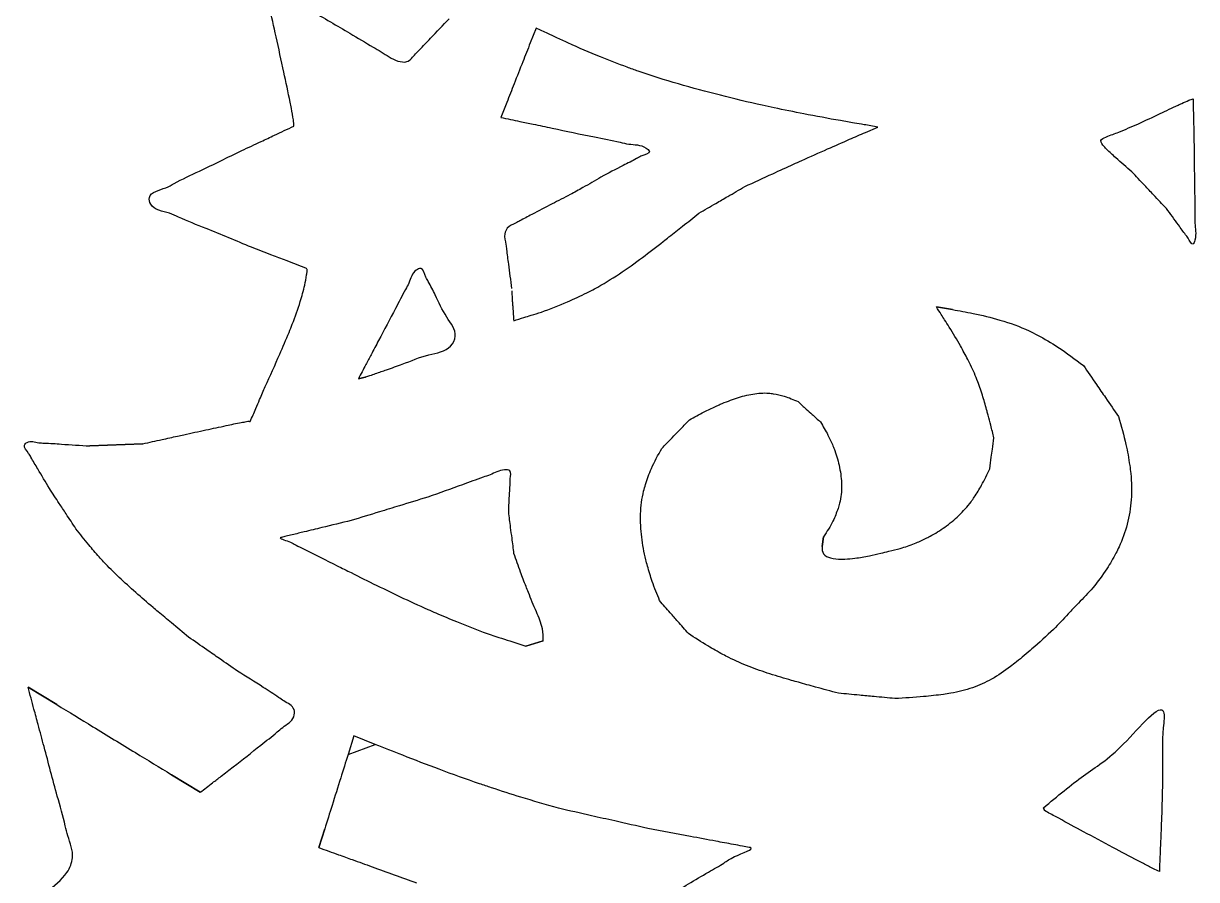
# Model space of a CAD drawing. Extents: x 0 to 339, y 0 to 248.
# Drawn here: x 32.3 to 88, y 122.4 to 163 of the extents above; entities that cross this region are included whole.
import ezdxf

# ---------------------------------------------------------------- set-up
doc = ezdxf.new("R2010")
doc.units = 0
doc.layers.add('layer_1', color=7, linetype='CONTINUOUS')

msp = doc.modelspace()

# ---------------------------------------------------------------- linework, layer by layer
at = {"layer": 'layer_1', "color": 1}
for p, q in [((56.663193, 162.813973), (56.385545, 162.106788)), ((55.274391, 159.278618), (54.996361, 158.571496)), ((72.295255, 157.86431), (72.875925, 158.116897)), ((84.308033, 157.871202), (84.308033, 157.871202)), ((84.308033, 157.871202), (84.308033, 157.871202)), ((84.308033, 157.871202), (84.308033, 157.871202)), ((75.657775, 149.575188), (76.415468, 149.448799)), ((76.415468, 149.448799), (75.657775, 149.575188)), ((75.657775, 149.575188), (75.657775, 149.575188)), ((48.23357, 146.165962), (48.562044, 146.241462)), ((48.562044, 146.241462), (48.23357, 146.165962)), ((48.23357, 146.165962), (48.23357, 146.165962)), ((35.491642, 142.97993), (38.0135, 143.080808)), ((38.0135, 143.080808), (35.491642, 142.97993)), ((35.491642, 142.97993), (35.491642, 142.97993)), ((44.55598, 138.629185), (44.55598, 138.629185)), ((44.55598, 138.629185), (44.55598, 138.629185)), ((44.55598, 138.629185), (44.55598, 138.629185)), ((70.304079, 138.665708), (70.228516, 138.211046)), ((70.228516, 138.211046), (70.304079, 138.665708)), ((70.304079, 138.665708), (70.304079, 138.665708)), ((56.172513, 133.477633), (57.005769, 133.730152)), ((57.005769, 133.730152), (56.172513, 133.477633)), ((56.172513, 133.477633), (56.172513, 133.477633)), ((32.566653, 131.531334), (33.928462, 130.698979)), ((33.928462, 130.698979), (32.566653, 131.531334)), ((32.566653, 131.531334), (32.566653, 131.531334)), ((48.024598, 129.214798), (47.747019, 128.33072)), ((49.034874, 128.810766), (48.024598, 129.214798)), ((48.024598, 129.214798), (48.024598, 129.214798)), ((47.747019, 128.33072), (49.034874, 128.810766)), ((49.034874, 128.810766), (49.034874, 128.810766)), ((39.375309, 127.37041), (40.737117, 126.538378)), ((40.737117, 126.538378), (39.375309, 127.37041)), ((39.375309, 127.37041), (39.375309, 127.37041)), ((80.785751, 125.666045), (80.739759, 125.803901)), ((80.739759, 125.803901), (80.785751, 125.666045)), ((80.785751, 125.666045), (80.785751, 125.666045)), ((46.635797, 124.795364), (46.35783, 123.911605)), ((46.35783, 123.911605), (46.635797, 124.795364)), ((46.635797, 124.795364), (46.635797, 124.795364)), ((66.813045, 123.911605), (66.813045, 123.911605)), ((66.813045, 123.911605), (66.813045, 123.911605)), ((66.813045, 123.911605), (66.813045, 123.911605))]:
    msp.add_line(p, q, dxfattribs=at)
for points in [[(44.331859, 162.40536), (44.227029, 162.881782), (44.121139, 163.357998), (44.015249, 163.834214)], [(45.982272, 163.657836), (46.59888, 163.293954), (47.216522, 162.931444), (47.831393, 162.565292)], [(51.65609, 162.329926), (51.949807, 162.6406), (52.244138, 162.947491), (52.538468, 163.254383)], [(47.831393, 162.565292), (48.20034, 162.345586), (48.568289, 162.12457), (48.94092, 161.909693)], [(57.224444, 162.552141), (57.037329, 162.639351), (56.850261, 162.726662), (56.663193, 162.813973)], [(57.617321, 162.368797), (57.486444, 162.430088), (57.355432, 162.49109), (57.224444, 162.552141)], [(44.698973, 160.724285), (44.576895, 161.284792), (44.45511, 161.845217), (44.331859, 162.40536)], [(51.126651, 161.775187), (51.303825, 161.955728), (51.479847, 162.143508), (51.65609, 162.329926)], [(56.385545, 162.106788), (56.268897, 161.81), (56.152248, 161.513213), (56.035612, 161.216421)], [(58.178575, 162.106788), (57.991003, 162.193077), (57.804299, 162.281232), (57.617321, 162.368797)], [(59.716059, 161.445746), (59.198526, 161.654124), (58.685381, 161.873642), (58.178575, 162.106788)], [(48.94092, 161.909693), (49.065137, 161.838063), (49.189875, 161.767115), (49.310778, 161.691138)], [(49.310778, 161.691138), (49.567964, 161.52952), (49.807801, 161.345146), (50.111279, 161.250299)], [(50.536306, 161.224144), (50.7029, 161.279678), (50.824297, 161.448958), (50.950168, 161.590256)], [(50.950168, 161.590256), (51.0084, 161.655624), (51.067589, 161.715003), (51.126651, 161.775187)], [(60.984316, 160.95842), (60.559252, 161.114751), (60.13621, 161.276577), (59.716059, 161.445746)], [(50.111279, 161.250299), (50.25269, 161.206103), (50.40792, 161.181346), (50.536306, 161.224144)], [(56.035612, 161.216421), (55.898405, 160.867286), (55.761216, 160.518144), (55.624066, 160.168987)], [(61.511846, 160.768493), (61.335481, 160.83033), (61.159726, 160.893907), (60.984316, 160.95842)], [(44.99892, 159.295215), (44.906381, 159.772917), (44.802571, 160.24863), (44.698973, 160.724285)], [(63.413386, 160.164423), (62.774755, 160.350453), (62.139441, 160.548448), (61.511846, 160.768493)], [(55.624066, 160.168987), (55.507489, 159.872205), (55.39094, 159.575411), (55.274391, 159.278618)], [(65.41032, 159.621922), (64.741671, 159.79141), (64.075744, 159.971481), (63.413386, 160.164423)], [(45.055857, 159.001043), (45.036423, 159.099085), (45.017909, 159.197192), (44.99892, 159.295215)], [(67.396159, 159.152229), (66.731732, 159.297936), (66.069702, 159.454783), (65.41032, 159.621922)], [(86.267714, 158.755046), (86.552478, 158.891239), (86.836864, 159.028274), (87.123957, 159.159125)], [(87.123957, 159.159125), (87.183155, 159.186107), (87.242469, 159.212825), (87.301633, 159.240034)], [(87.301633, 159.240034), (87.412257, 159.290909), (87.522358, 159.343496), (87.636463, 159.385447)], [(87.636463, 159.385447), (87.700517, 159.408996), (87.765832, 159.429194), (87.831147, 159.449392)], [(87.831147, 159.449392), (87.8374, 159.156358), (87.843652, 158.863324), (87.849894, 158.57029)], [(45.151989, 158.454722), (45.130963, 158.638252), (45.091834, 158.819536), (45.055857, 159.001043)], [(67.965728, 159.029726), (67.775739, 159.069938), (67.585851, 159.110629), (67.396159, 159.152229)], [(69.360172, 158.744504), (68.894652, 158.836109), (68.429885, 158.931487), (67.965728, 159.029726)], [(71.108087, 158.419987), (70.524259, 158.521552), (69.941628, 158.630085), (69.360172, 158.744504)], [(85.240161, 158.275324), (85.585031, 158.430006), (85.926643, 158.591922), (86.267714, 158.755046)], [(44.260066, 157.730772), (44.565155, 157.874007), (44.870227, 158.017278), (45.175299, 158.160549)], [(45.175299, 158.160549), (45.169236, 158.258818), (45.163174, 158.357088), (45.151989, 158.454722)], [(54.996361, 158.571496), (55.295692, 158.509163), (55.595022, 158.446831), (55.894353, 158.384442)], [(55.894353, 158.384442), (56.103881, 158.340771), (56.313409, 158.297072), (56.522932, 158.253489)], [(56.522932, 158.253489), (56.822245, 158.191228), (57.121548, 158.129202), (57.420881, 158.06639)], [(57.420881, 158.06639), (58.094305, 157.925078), (58.767884, 157.779789), (59.441036, 157.64546)], [(71.762949, 158.307753), (71.544641, 158.345045), (71.326281, 158.38203), (71.108087, 158.419987)], [(72.221276, 158.229174), (72.068506, 158.2554), (71.91574, 158.281652), (71.762949, 158.307753)], [(72.875925, 158.116897), (72.657706, 158.154305), (72.439487, 158.191713), (72.221276, 158.229174)], [(84.308033, 157.871202), (84.619613, 158.003974), (84.931194, 158.136746), (85.240161, 158.275324)], [(87.849894, 158.57029), (87.854264, 158.365156), (87.858629, 158.160022), (87.862988, 157.954888)], [(43.619327, 157.430018), (43.832915, 157.530251), (44.046495, 157.630503), (44.260066, 157.730772)], [(59.441036, 157.64546), (59.844944, 157.564859), (60.248699, 157.488204), (60.653182, 157.392893)], [(70.493869, 157.075096), (70.841403, 157.228998), (71.189315, 157.382046), (71.537594, 157.534251)], [(71.537594, 157.534251), (71.790019, 157.644566), (72.042637, 157.754438), (72.295255, 157.86431)], [(83.459781, 157.46996), (83.478057, 157.545369), (83.591491, 157.596671), (83.695933, 157.641121)], [(83.695933, 157.641121), (83.930099, 157.740779), (84.119066, 157.805991), (84.308033, 157.871202)], [(87.862988, 157.954888), (87.869216, 157.661825), (87.875433, 157.368761), (87.88165, 157.075698)], [(40.693205, 156.02747), (41.373648, 156.348977), (42.038764, 156.674738), (42.70388, 157.000499)], [(42.70388, 157.000499), (43.009035, 157.14366), (43.314189, 157.286821), (43.619327, 157.430018)], [(60.653182, 157.392893), (60.788015, 157.361121), (60.92293, 157.327276), (61.057247, 157.308701)], [(61.057247, 157.308701), (61.334235, 157.270396), (61.608686, 157.297029), (61.886962, 157.118881)], [(62.037605, 156.96827), (62.061926, 156.861891), (61.80483, 156.797643), (61.638299, 156.727772)], [(61.886962, 157.118881), (61.956607, 157.074296), (62.026491, 157.016884), (62.037605, 156.96827)], [(69.265006, 156.526016), (69.673938, 156.710577), (70.083641, 156.893432), (70.493869, 157.075096)], [(83.613661, 157.189204), (83.534322, 157.275354), (83.439718, 157.387182), (83.459781, 157.46996)], [(83.740891, 157.057812), (83.699327, 157.099154), (83.658985, 157.139989), (83.613661, 157.189204)], [(84.159952, 156.659941), (84.015723, 156.791502), (83.872209, 156.927192), (83.740891, 157.057812)], [(87.88165, 157.075698), (87.886449, 156.421802), (87.891248, 155.767907), (87.902546, 155.118595)], [(61.42782, 156.618388), (61.234505, 156.507946), (61.01282, 156.399253), (60.796459, 156.290224)], [(61.638299, 156.727772), (61.553555, 156.692216), (61.492264, 156.655205), (61.42782, 156.618388)], [(68.87867, 156.351153), (69.0074, 156.409548), (69.136165, 156.467867), (69.265006, 156.526016)], [(84.9269, 155.990054), (84.670509, 156.209077), (84.414118, 156.428099), (84.159952, 156.659941)], [(39.49502, 155.43537), (39.873468, 155.644264), (40.28608, 155.835105), (40.693205, 156.02747)], [(60.796459, 156.290224), (60.435893, 156.108527), (60.090113, 155.925897), (59.744332, 155.743267)], [(66.562583, 155.288727), (67.005438, 155.493401), (67.448293, 155.698074), (67.891795, 155.901337)], [(67.891795, 155.901337), (68.22044, 156.051959), (68.549442, 156.201807), (68.87867, 156.351153)], [(85.534907, 155.344502), (85.332229, 155.559678), (85.129565, 155.774866), (84.9269, 155.990054)], [(39.098115, 155.235493), (39.247125, 155.294457), (39.369184, 155.365911), (39.49502, 155.43537)], [(59.744332, 155.743267), (59.458488, 155.57427), (59.172644, 155.405273), (58.883971, 155.241207)], [(65.758247, 154.820875), (66.026374, 154.9768), (66.294479, 155.132764), (66.562583, 155.288727)], [(85.960468, 154.892736), (85.818608, 155.043319), (85.676754, 155.193907), (85.534907, 155.344502)], [(38.382445, 154.450938), (38.329322, 154.548752), (38.303691, 154.676103), (38.325525, 154.775978)], [(38.325525, 154.775978), (38.385001, 155.048046), (38.796697, 155.116218), (39.098115, 155.235493)], [(58.282831, 154.909473), (57.998788, 154.757626), (57.711698, 154.611385), (57.425647, 154.463719)], [(58.883971, 155.241207), (58.685, 155.128123), (58.484685, 155.017382), (58.282831, 154.909473)], [(65.195135, 154.493482), (65.38285, 154.602594), (65.570554, 154.711725), (65.758247, 154.820875)], [(86.568348, 154.247532), (86.365717, 154.462596), (86.163086, 154.67766), (85.960468, 154.892736)], [(87.902546, 155.118595), (87.909326, 154.728979), (87.918446, 154.341013), (87.915166, 153.944249)], [(39.274429, 154.025004), (38.94737, 154.129972), (38.54157, 154.15794), (38.382445, 154.450938)], [(57.425647, 154.463719), (57.104533, 154.297953), (56.78473, 154.13039), (56.462989, 153.964098)], [(64.390582, 154.025928), (64.658774, 154.181767), (64.926966, 154.337605), (65.195135, 154.493482)], [(87.136685, 153.46871), (86.945476, 153.736412), (86.756912, 153.991972), (86.568348, 154.247532)], [(39.709672, 153.841943), (39.568924, 153.907149), (39.43066, 153.974862), (39.274429, 154.025004)], [(41.00788, 153.300214), (40.570352, 153.475658), (40.12899, 153.64768), (39.709672, 153.841943)], [(55.887514, 153.6623), (55.824513, 153.628014), (55.761979, 153.593305), (55.696331, 153.561086)], [(56.462989, 153.964098), (56.270224, 153.864467), (56.076764, 153.765292), (55.887514, 153.6623)], [(63.61545, 153.409463), (63.874224, 153.614453), (64.132403, 153.82019), (64.390582, 154.025928)], [(87.915166, 153.944249), (87.914072, 153.811985), (87.911601, 153.678743), (87.919397, 153.552774)], [(43.157774, 152.410997), (42.444639, 152.710523), (41.731504, 153.01005), (41.00788, 153.300214)], [(55.182248, 153.050455), (55.154857, 152.881335), (55.202283, 152.71168), (55.23007, 152.542949)], [(55.300396, 153.31718), (55.238101, 153.243848), (55.197923, 153.147239), (55.182248, 153.050455)], [(55.696331, 153.561086), (55.555208, 153.491826), (55.399701, 153.434079), (55.300396, 153.31718)], [(62.969283, 152.899574), (63.184902, 153.069241), (63.400381, 153.239094), (63.61545, 153.409463)], [(87.477625, 153.001417), (87.367074, 153.143119), (87.251404, 153.3081), (87.136685, 153.46871)], [(87.919397, 153.552774), (87.935506, 153.292491), (87.99545, 153.063254), (87.915705, 152.743858)], [(55.23007, 152.542949), (55.242877, 152.465182), (55.251513, 152.387611), (55.260657, 152.310007)], [(61.708384, 151.925099), (62.042242, 152.174303), (62.371207, 152.43005), (62.699019, 152.687183)], [(62.699019, 152.687183), (62.789173, 152.757899), (62.87924, 152.82872), (62.969283, 152.899574)], [(87.591252, 152.845652), (87.550753, 152.90954), (87.514473, 152.954185), (87.477625, 153.001417)], [(87.830631, 152.56053), (87.763383, 152.527188), (87.669452, 152.722292), (87.591252, 152.845652)], [(87.915705, 152.743858), (87.895781, 152.664059), (87.867138, 152.578631), (87.830631, 152.56053)], [(44.129157, 152.037415), (43.805364, 152.161945), (43.481569, 152.286471), (43.157774, 152.410997)], [(44.809127, 151.775893), (44.582471, 151.863069), (44.355815, 151.950244), (44.129157, 152.037415)], [(55.260657, 152.310007), (55.288009, 152.077882), (55.319914, 151.845458), (55.350652, 151.613051)], [(60.616755, 151.151778), (60.988084, 151.399121), (61.351036, 151.658361), (61.708384, 151.925099)], [(45.780512, 151.402269), (45.456717, 151.526812), (45.132923, 151.651355), (44.809127, 151.775893)], [(45.802929, 151.346224), (45.798153, 151.365351), (45.789332, 151.38381), (45.780512, 151.402269)], [(51.192186, 151.39989), (51.129661, 151.408977), (51.048128, 151.3736), (50.982655, 151.327924)], [(51.441099, 150.989173), (51.373947, 151.15155), (51.327726, 151.380191), (51.192186, 151.39989)], [(55.350652, 151.613051), (55.401716, 151.226966), (55.449561, 150.840926), (55.497407, 150.454887)], [(45.688047, 150.609369), (45.726458, 150.771821), (45.761764, 150.935658), (45.780512, 151.099629)], [(45.780512, 151.099629), (45.783907, 151.12933), (45.78676, 151.159035), (45.79172, 151.1893)], [(45.79172, 151.1893), (45.800355, 151.241989), (45.815378, 151.296374), (45.802929, 151.346224)], [(50.982655, 151.327924), (50.773228, 151.181822), (50.728114, 150.930338), (50.632907, 150.711594)], [(51.550494, 150.778752), (51.512524, 150.844963), (51.474259, 150.908989), (51.441099, 150.989173)], [(59.440983, 150.440069), (59.844933, 150.656109), (60.235265, 150.897665), (60.616755, 151.151778)], [(45.477939, 149.833304), (45.556184, 150.089371), (45.626147, 150.34757), (45.688047, 150.609369)], [(50.472936, 150.408508), (50.304446, 150.111025), (50.150267, 149.804188), (49.993035, 149.499344)], [(50.632907, 150.711594), (50.586864, 150.605807), (50.529105, 150.507677), (50.472936, 150.408508)], [(51.878726, 150.147534), (51.775659, 150.361827), (51.664401, 150.580124), (51.550494, 150.778752)], [(55.512548, 150.333524), (55.515808, 150.250327), (55.519069, 150.16713), (55.523469, 150.083991)], [(58.154024, 149.818989), (58.466279, 149.954101), (58.773755, 150.100552), (59.078074, 150.252997)], [(59.078074, 150.252997), (59.199781, 150.313965), (59.320983, 150.375891), (59.440983, 150.440069)], [(45.0998, 148.754474), (45.238694, 149.109435), (45.366687, 149.469213), (45.477939, 149.833304)], [(52.425868, 149.095588), (52.199526, 149.444368), (52.050501, 149.79039), (51.878726, 150.147534)], [(55.523469, 150.083991), (55.527474, 150.008313), (55.532424, 149.932684), (55.537655, 149.857078)], [(55.537655, 149.857078), (55.54227, 149.790393), (55.547104, 149.723726), (55.55197, 149.657061)], [(56.915839, 149.328851), (57.331278, 149.4858), (57.746717, 149.642748), (58.154024, 149.818989)], [(49.993035, 149.499344), (49.731005, 148.991318), (49.460491, 148.488827), (49.193215, 147.984243)], [(55.55197, 149.657061), (55.556315, 149.597543), (55.560685, 149.538026), (55.565081, 149.478511)], [(55.565081, 149.478511), (55.573482, 149.364763), (55.581976, 149.251021), (55.58943, 149.13721)], [(56.088925, 149.074376), (56.20242, 149.109305), (56.315915, 149.144232), (56.42941, 149.179159)], [(56.42941, 149.179159), (56.591552, 149.229058), (56.753696, 149.278955), (56.915839, 149.328851)], [(75.882329, 149.219613), (75.807511, 149.33816), (75.732643, 149.456674), (75.657775, 149.575188)], [(76.039487, 148.970815), (75.987011, 149.05369), (75.934682, 149.13666), (75.882329, 149.219613)], [(76.415468, 149.448799), (76.741631, 149.392947), (77.067794, 149.337095), (77.391914, 149.271177)], [(77.391914, 149.271177), (77.822461, 149.183614), (78.249404, 149.078291), (78.671329, 148.953138)], [(44.94564, 148.370646), (44.997863, 148.498238), (45.049545, 148.626041), (45.0998, 148.754474)], [(52.832175, 148.18735), (52.860169, 148.508303), (52.615798, 148.802917), (52.425868, 149.095588)], [(55.58943, 149.13721), (55.594069, 149.066387), (55.598305, 148.995537), (55.602541, 148.924687)], [(55.602541, 148.924687), (55.764669, 148.974584), (55.926797, 149.024481), (56.088925, 149.074376)], [(76.263955, 148.615543), (76.189661, 148.734304), (76.114425, 148.852464), (76.039487, 148.970815)], [(76.7952, 147.724035), (76.625149, 148.025309), (76.447425, 148.322261), (76.263955, 148.615543)], [(78.671329, 148.953138), (79.142864, 148.81327), (79.608132, 148.648637), (80.051898, 148.438523)], [(44.505632, 147.331252), (44.656593, 147.675876), (44.803134, 148.022479), (44.94564, 148.370646)], [(52.611804, 147.722426), (52.730394, 147.848374), (52.8177, 148.021384), (52.832175, 148.18735)], [(80.051898, 148.438523), (80.186318, 148.374878), (80.318766, 148.30706), (80.45034, 148.237472)], [(80.45034, 148.237472), (80.781625, 148.062261), (81.107376, 147.87583), (81.421205, 147.671684)], [(49.193215, 147.984243), (49.074439, 147.760008), (48.956301, 147.535359), (48.837943, 147.31085)], [(51.575864, 147.302309), (51.948783, 147.397283), (52.354139, 147.448773), (52.611804, 147.722426)], [(77.146891, 147.073854), (77.033558, 147.292654), (76.916325, 147.509441), (76.7952, 147.724035)], [(81.421205, 147.671684), (81.837381, 147.40096), (82.23259, 147.099081), (82.627799, 146.797203)], [(43.81349, 145.804426), (44.047454, 146.311914), (44.281418, 146.819402), (44.505632, 147.331252)], [(48.837943, 147.31085), (48.75508, 147.153671), (48.672109, 146.996561), (48.589146, 146.839444)], [(50.320016, 146.860381), (50.73362, 147.014418), (51.131739, 147.189201), (51.575864, 147.302309)], [(77.274104, 146.822195), (77.23279, 146.906629), (77.190124, 146.990388), (77.146891, 147.073854)], [(48.589146, 146.839444), (48.47061, 146.614959), (48.35209, 146.390461), (48.23357, 146.165962)], [(48.785303, 146.320082), (48.962064, 146.382304), (49.1389, 146.44443), (49.315544, 146.506804)], [(49.315544, 146.506804), (49.39919, 146.53634), (49.482793, 146.565932), (49.566634, 146.595203)], [(49.566634, 146.595203), (49.818189, 146.683029), (50.071889, 146.767972), (50.320016, 146.860381)], [(77.617384, 146.02831), (77.514831, 146.297874), (77.400825, 146.563212), (77.274104, 146.822195)], [(82.627799, 146.797203), (82.833639, 146.497876), (83.039478, 146.198548), (83.245298, 145.899208)], [(43.551951, 145.187834), (43.639138, 145.393361), (43.726314, 145.598894), (43.81349, 145.804426)], [(48.562044, 146.241462), (48.571346, 146.244738), (48.580648, 146.248014), (48.589951, 146.25129)], [(48.589951, 146.25129), (48.655068, 146.274221), (48.72018, 146.297158), (48.785303, 146.320082)], [(77.865297, 145.301735), (77.790414, 145.546453), (77.70841, 145.789046), (77.617384, 146.02831)], [(83.245298, 145.899208), (83.38936, 145.689688), (83.533413, 145.480161), (83.677456, 145.270627)], [(65.404918, 144.953671), (65.656661, 145.063833), (65.913189, 145.163858), (66.174657, 145.248389)], [(66.174657, 145.248389), (66.428148, 145.330341), (66.686281, 145.397729), (66.949952, 145.441915)], [(66.949952, 145.441915), (67.198814, 145.483618), (67.45261, 145.504652), (67.702986, 145.483901)], [(67.702986, 145.483901), (67.774611, 145.477964), (67.845956, 145.468609), (67.917147, 145.457725)], [(67.917147, 145.457725), (68.093839, 145.430714), (68.269584, 145.394295), (68.439945, 145.341836)], [(68.439945, 145.341836), (68.663424, 145.273021), (68.877638, 145.176604), (69.091851, 145.080187)], [(78.057239, 144.62552), (77.996458, 144.851816), (77.933862, 145.077666), (77.865297, 145.301735)], [(83.677456, 145.270627), (83.883215, 144.971319), (84.088955, 144.671999), (84.294694, 144.372678)], [(43.107334, 144.139975), (43.194517, 144.345418), (43.281701, 144.550861), (43.368873, 144.756309)], [(43.368873, 144.756309), (43.429904, 144.900148), (43.49093, 145.04399), (43.551951, 145.187834)], [(64.634166, 144.590883), (64.814995, 144.682253), (64.998112, 144.769181), (65.182293, 144.853631)], [(65.182293, 144.853631), (65.256247, 144.88754), (65.330373, 144.92105), (65.404918, 144.953671)], [(69.091851, 145.080187), (69.222831, 144.961661), (69.35381, 144.843135), (69.484791, 144.72461)], [(69.484791, 144.72461), (69.576452, 144.641666), (69.668113, 144.558723), (69.759775, 144.475781)], [(42.812335, 144.113822), (42.888373, 144.130343), (42.964684, 144.154451), (43.041073, 144.149316)], [(43.041073, 144.149316), (43.063156, 144.147831), (43.085245, 144.143903), (43.107334, 144.139975)], [(63.453786, 143.716312), (63.615918, 143.884699), (63.778043, 144.053093), (63.940167, 144.221488)], [(63.940167, 144.221488), (64.170225, 144.347097), (64.400282, 144.472706), (64.634166, 144.590883)], [(69.759775, 144.475781), (69.890683, 144.357326), (70.021593, 144.238872), (70.152503, 144.120419)], [(78.108632, 144.432836), (78.091581, 144.497085), (78.074483, 144.56132), (78.057239, 144.62552)], [(78.232946, 143.95953), (78.192033, 144.117436), (78.150473, 144.275175), (78.108632, 144.432836)], [(84.294694, 144.372678), (84.42124, 143.931838), (84.547786, 143.490997), (84.647112, 143.043696)], [(39.955526, 143.509318), (40.304712, 143.586042), (40.653913, 143.663128), (41.0033, 143.738278)], [(41.0033, 143.738278), (41.324385, 143.807341), (41.645627, 143.87477), (41.967056, 143.94475)], [(41.967056, 143.94475), (42.203928, 143.996321), (42.440901, 144.049278), (42.678821, 144.089536)], [(42.678821, 144.089536), (42.723272, 144.097058), (42.767757, 144.104136), (42.812335, 144.113822)], [(63.113318, 143.362732), (63.226811, 143.480588), (63.3403, 143.598448), (63.453786, 143.716312)], [(70.152503, 144.120419), (70.276164, 143.915336), (70.399826, 143.710252), (70.50896, 143.497472)], [(78.38539, 143.362725), (78.334917, 143.561748), (78.284444, 143.760771), (78.232946, 143.95953)], [(32.391094, 143.015423), (32.409181, 143.066571), (32.460616, 143.115624), (32.515266, 143.146192)], [(32.515266, 143.146192), (32.683742, 143.240427), (32.882776, 143.158993), (33.070986, 143.131247)], [(33.070986, 143.131247), (33.162234, 143.117795), (33.250937, 143.116963), (33.339981, 143.114434)], [(33.339981, 143.114434), (33.607094, 143.106847), (33.877286, 143.08399), (34.1469, 143.063995)], [(34.1469, 143.063995), (34.596216, 143.030674), (35.043929, 143.005302), (35.491642, 142.97993)], [(38.0135, 143.080808), (38.315818, 143.147805), (38.618136, 143.214802), (38.920507, 143.281573)], [(38.920507, 143.281573), (39.164907, 143.335542), (39.409342, 143.389363), (39.653797, 143.443058)], [(39.653797, 143.443058), (39.754371, 143.465149), (39.854948, 143.487218), (39.955526, 143.509318)], [(62.626933, 142.857683), (62.789064, 143.02603), (62.951195, 143.194377), (63.113318, 143.362732)], [(70.50896, 143.497472), (70.596221, 143.327337), (70.674194, 143.152282), (70.747547, 142.975547)], [(78.310565, 142.820141), (78.335513, 143.001002), (78.360451, 143.181864), (78.38539, 143.362725)], [(84.647112, 143.043696), (84.719559, 142.717445), (84.777525, 142.387757), (84.825756, 142.056904)], [(32.592034, 142.626851), (32.499585, 142.754943), (32.347218, 142.891347), (32.391094, 143.015423)], [(32.701261, 142.441921), (32.668371, 142.503076), (32.637424, 142.563962), (32.592034, 142.626851)], [(62.134878, 141.907379), (62.278223, 142.233725), (62.452578, 142.545704), (62.626933, 142.857683)], [(70.747547, 142.975547), (70.777653, 142.90301), (70.80698, 142.83019), (70.834564, 142.756677)], [(70.834564, 142.756677), (70.931932, 142.497186), (71.007578, 142.229058), (71.061772, 141.956924)], [(78.258173, 142.440408), (78.275641, 142.566985), (78.293105, 142.693563), (78.310565, 142.820141)], [(33.029012, 141.887114), (32.916111, 142.07255), (32.79994, 142.258444), (32.701261, 142.441921)], [(61.856106, 141.147866), (61.935856, 141.405711), (62.026505, 141.660651), (62.134878, 141.907379)], [(71.061772, 141.956924), (71.117527, 141.676957), (71.150577, 141.39275), (71.154315, 141.106612)], [(78.183306, 141.898042), (78.208264, 142.07883), (78.233223, 142.259619), (78.258173, 142.440408)], [(84.825756, 142.056904), (84.844489, 141.928402), (84.861754, 141.799725), (84.875364, 141.670579)], [(33.575384, 140.962401), (33.396289, 141.270214), (33.217195, 141.578027), (33.029012, 141.887114)], [(54.152345, 141.491521), (53.819962, 141.378257), (53.494306, 141.257389), (53.167391, 141.137943)], [(54.480689, 141.609383), (54.374699, 141.56619), (54.263148, 141.529278), (54.152345, 141.491521)], [(55.172788, 141.838557), (54.899417, 141.817343), (54.702194, 141.699649), (54.480689, 141.609383)], [(55.421584, 141.792679), (55.371683, 141.841663), (55.267651, 141.845919), (55.172788, 141.838557)], [(55.440335, 141.432423), (55.453831, 141.562041), (55.492739, 141.722831), (55.421584, 141.792679)], [(55.431884, 141.255685), (55.43321, 141.31277), (55.433716, 141.368847), (55.440335, 141.432423)], [(77.797059, 141.110425), (77.938399, 141.366261), (78.060853, 141.632152), (78.183306, 141.898042)], [(84.875364, 141.670579), (84.918898, 141.257477), (84.925039, 140.839593), (84.894065, 140.424818)], [(34.042523, 140.252557), (33.886825, 140.489181), (33.731104, 140.725791), (33.575384, 140.962401)], [(53.167391, 141.137943), (52.622574, 140.938883), (52.074257, 140.743773), (51.525939, 140.548663)], [(55.406568, 140.725404), (55.41654, 140.904056), (55.427904, 141.084409), (55.431884, 141.255685)], [(61.625983, 139.751417), (61.637938, 140.117168), (61.679806, 140.483209), (61.768171, 140.837323)], [(61.768171, 140.837323), (61.794212, 140.941682), (61.824292, 141.045005), (61.856106, 141.147866)], [(71.154315, 141.106612), (71.158052, 140.820461), (71.132475, 140.532377), (71.061704, 140.256271)], [(77.450108, 140.547302), (77.57318, 140.730342), (77.690488, 140.917525), (77.797059, 141.110425)], [(34.36943, 139.755667), (34.260472, 139.921304), (34.151503, 140.086934), (34.042523, 140.252557)], [(51.525939, 140.548663), (51.076981, 140.411475), (50.628023, 140.274287), (50.179063, 140.137101)], [(55.364449, 139.841477), (55.377198, 140.134544), (55.389947, 140.42761), (55.406568, 140.725404)], [(71.061704, 140.256271), (71.040628, 140.174041), (71.015542, 140.092873), (70.988752, 140.012194)], [(76.71668, 139.676537), (76.928524, 139.878752), (77.126072, 140.096767), (77.299546, 140.332152)], [(77.299546, 140.332152), (77.351474, 140.402614), (77.401245, 140.474631), (77.450108, 140.547302)], [(84.894065, 140.424818), (84.864809, 140.033038), (84.80244, 139.644033), (84.705281, 139.263229)], [(34.836312, 139.045823), (34.680692, 139.282442), (34.525072, 139.519062), (34.36943, 139.755667)], [(49.236219, 139.849008), (48.787231, 139.711818), (48.338243, 139.574632), (47.889255, 139.437445)], [(50.179063, 140.137101), (49.864782, 140.041069), (49.550501, 139.945037), (49.236219, 139.849008)], [(55.458058, 139.111754), (55.426869, 139.354997), (55.395659, 139.598237), (55.364449, 139.841477)], [(61.674648, 138.648706), (61.632272, 139.014459), (61.613935, 139.382791), (61.625983, 139.751417)], [(70.988752, 140.012194), (70.920981, 139.808103), (70.842298, 139.60714), (70.747438, 139.414657)], [(47.889255, 139.437445), (47.42649, 139.325194), (46.963725, 139.212943), (46.500514, 139.100734)], [(70.747438, 139.414657), (70.619323, 139.154696), (70.461701, 138.910202), (70.304079, 138.665708)], [(75.354753, 138.690833), (75.598216, 138.819134), (75.831969, 138.966416), (76.055336, 139.127641)], [(76.055336, 139.127641), (76.287861, 139.295478), (76.509132, 139.478425), (76.71668, 139.676537)], [(84.705281, 139.263229), (84.610799, 138.892917), (84.483417, 138.530362), (84.320078, 138.185599)], [(35.445053, 138.282027), (35.236923, 138.532342), (35.036618, 138.789082), (34.836312, 139.045823)], [(44.55598, 138.629185), (44.441264, 138.593976), (44.75099, 138.51068), (44.930087, 138.442177)], [(44.586853, 138.636672), (44.575855, 138.634257), (44.564693, 138.63186), (44.55598, 138.629185)], [(44.802965, 138.68908), (44.732782, 138.671401), (44.663838, 138.653581), (44.586853, 138.636672)], [(45.389557, 138.831329), (45.193094, 138.784016), (44.993463, 138.737066), (44.802965, 138.68908)], [(45.667291, 138.898686), (45.574886, 138.876214), (45.482576, 138.853731), (45.389557, 138.831329)], [(46.500514, 139.100734), (46.222593, 139.03341), (45.944511, 138.966101), (45.667291, 138.898686)], [(55.52351, 138.601068), (55.501702, 138.771298), (55.479885, 138.941527), (55.458058, 139.111754)], [(55.616904, 137.871688), (55.585779, 138.114816), (55.554655, 138.357943), (55.52351, 138.601068)], [(61.86924, 137.579551), (61.781391, 137.931011), (61.716369, 138.288608), (61.674648, 138.648706)], [(74.621422, 138.350445), (74.798998, 138.421497), (74.973178, 138.501341), (75.145233, 138.585164)], [(75.145233, 138.585164), (75.215571, 138.619432), (75.285555, 138.654366), (75.354753, 138.690833)], [(35.941878, 137.708608), (35.773129, 137.897011), (35.60673, 138.08758), (35.445053, 138.282027)], [(44.930087, 138.442177), (45.055466, 138.39422), (45.116825, 138.353513), (45.191977, 138.31124)], [(45.191977, 138.31124), (45.299347, 138.250845), (45.434872, 138.187255), (45.566127, 138.124143)], [(45.566127, 138.124143), (45.921096, 137.953463), (46.244831, 137.786287), (46.577949, 137.618071)], [(70.228516, 138.211046), (70.232505, 138.078769), (70.236493, 137.946492), (70.301323, 137.851904)], [(73.39807, 137.979033), (73.578866, 138.0227), (73.759653, 138.0664), (73.940441, 138.110099)], [(73.940441, 138.110099), (74.169226, 138.185576), (74.398011, 138.261053), (74.621422, 138.350445)], [(84.320078, 138.185599), (84.271786, 138.083666), (84.22035, 137.983289), (84.167592, 137.883552)], [(36.147358, 137.482578), (36.078141, 137.557252), (36.009819, 137.632754), (35.941878, 137.708608)], [(36.884298, 136.740974), (36.631651, 136.981132), (36.38426, 137.227001), (36.147358, 137.482578)], [(46.577949, 137.618071), (46.848301, 137.48155), (47.124834, 137.344343), (47.399136, 137.20738)], [(55.928487, 136.989759), (55.821164, 137.282447), (55.719034, 137.577067), (55.616904, 137.871688)], [(61.949661, 137.277473), (61.921669, 137.377861), (61.89451, 137.478452), (61.86924, 137.579551)], [(70.301323, 137.851904), (70.368073, 137.754516), (70.49932, 137.697081), (70.626822, 137.661109)], [(70.626822, 137.661109), (70.800468, 137.61212), (70.967166, 137.60294), (71.137591, 137.604994)], [(71.137591, 137.604994), (71.196864, 137.605708), (71.256587, 137.607781), (71.316214, 137.610605)], [(71.316214, 137.610605), (71.475559, 137.618152), (71.634216, 137.631061), (71.792179, 137.649886)], [(71.792179, 137.649886), (72.020967, 137.677152), (72.248299, 137.716829), (72.47563, 137.756506)], [(72.47563, 137.756506), (72.656524, 137.800113), (72.837418, 137.843721), (73.018305, 137.887361)], [(73.018305, 137.887361), (73.144897, 137.917902), (73.271486, 137.948459), (73.39807, 137.979033)], [(84.167592, 137.883552), (84.035127, 137.633132), (83.894327, 137.386748), (83.740081, 137.149415)], [(47.399136, 137.20738), (47.51224, 137.150906), (47.624965, 137.094473), (47.737742, 137.038045)], [(47.737742, 137.038045), (48.139174, 136.837185), (48.541258, 136.636381), (48.944249, 136.437744)], [(56.189553, 136.30412), (56.100046, 136.531798), (56.012669, 136.760184), (55.928487, 136.989759)], [(62.175998, 136.543289), (62.092287, 136.78525), (62.018458, 137.030748), (61.949661, 137.277473)], [(83.740081, 137.149415), (83.536493, 136.83616), (83.309479, 136.538674), (83.082466, 136.241188)], [(37.671727, 136.021773), (37.405183, 136.256977), (37.142007, 136.496005), (36.884298, 136.740974)], [(48.944249, 136.437744), (49.367537, 136.229103), (49.791824, 136.022852), (50.218081, 135.820564)], [(62.525859, 135.635076), (62.403952, 135.935922), (62.282045, 136.236768), (62.175998, 136.543289)], [(38.492839, 135.313796), (38.217164, 135.547489), (37.942705, 135.782655), (37.671727, 136.021773)], [(50.218081, 135.820564), (50.651388, 135.614931), (51.086731, 135.413392), (51.52568, 135.220092)], [(56.299034, 136.028156), (56.262344, 136.119969), (56.225774, 136.211987), (56.189553, 136.30412)], [(56.678624, 135.106921), (56.546661, 135.414208), (56.422169, 135.720027), (56.299034, 136.028156)], [(83.082466, 136.241188), (82.851788, 135.997951), (82.62111, 135.754714), (82.390406, 135.511503)], [(38.740309, 135.104567), (38.657748, 135.174225), (38.575239, 135.243944), (38.492839, 135.313796)], [(63.031036, 135.05508), (62.862642, 135.248411), (62.694251, 135.441744), (62.525859, 135.635076)], [(82.390406, 135.511503), (82.228908, 135.341251), (82.067397, 135.171011), (81.905873, 135.000784)], [(39.363225, 134.581505), (39.155098, 134.755276), (38.947537, 134.929726), (38.740309, 135.104567)], [(51.52568, 135.220092), (51.65513, 135.163086), (51.784893, 135.106796), (51.91479, 135.050809)], [(51.91479, 135.050809), (52.238013, 134.911498), (52.562061, 134.774065), (52.887575, 134.64023)], [(56.962789, 134.297903), (56.911289, 134.576937), (56.79219, 134.842472), (56.678624, 135.106921)], [(63.384615, 134.649143), (63.266754, 134.784454), (63.148894, 134.919767), (63.031036, 135.05508)], [(81.905873, 135.000784), (81.675119, 134.757596), (81.444337, 134.514434), (81.213555, 134.271271)], [(40.182345, 133.90155), (39.908981, 134.127813), (39.635618, 134.354076), (39.363225, 134.581505)], [(52.887575, 134.64023), (53.307496, 134.46758), (53.729858, 134.300916), (54.15222, 134.134253)], [(54.15222, 134.134253), (54.401637, 134.053144), (54.651054, 133.972035), (54.900478, 133.890951)], [(57.005769, 133.730152), (57.001377, 133.921386), (56.996986, 134.11262), (56.962789, 134.297903)], [(63.889664, 134.069319), (63.721314, 134.262593), (63.552964, 134.455867), (63.384615, 134.649143)], [(81.213555, 134.271271), (80.875496, 133.957766), (80.537437, 133.64426), (80.189595, 133.341772)], [(41.04164, 133.303791), (40.75521, 133.503046), (40.468777, 133.702298), (40.182345, 133.90155)], [(54.900478, 133.890951), (55.075068, 133.834194), (55.249661, 133.777449), (55.424257, 133.720716)], [(55.424257, 133.720716), (55.673671, 133.639673), (55.923092, 133.558653), (56.172513, 133.477633)], [(64.813799, 133.482993), (64.500791, 133.670297), (64.195228, 133.869808), (63.889664, 134.069319)], [(41.643148, 132.885344), (41.442646, 133.024828), (41.242144, 133.16431), (41.04164, 133.303791)], [(65.524707, 133.081722), (65.284883, 133.210367), (65.04727, 133.343284), (64.813799, 133.482993)], [(65.809078, 132.932973), (65.713611, 132.981235), (65.618988, 133.031148), (65.524707, 133.081722)], [(80.189595, 133.341772), (79.947942, 133.131626), (79.701568, 132.926797), (79.451754, 132.726449)], [(42.502444, 132.287543), (42.216012, 132.486811), (41.929581, 132.68608), (41.643148, 132.885344)], [(66.772384, 132.505633), (66.445156, 132.63381), (66.122567, 132.774491), (65.809078, 132.932973)], [(67.758077, 132.156782), (67.426292, 132.26359), (67.097055, 132.378457), (66.772384, 132.505633)], [(79.168394, 132.50388), (78.883029, 132.285976), (78.58586, 132.082252), (78.272219, 131.907062)], [(79.451754, 132.726449), (79.358064, 132.65131), (79.26389, 132.576801), (79.168394, 132.50388)], [(43.721157, 131.518157), (43.313056, 131.776263), (42.90775, 132.031903), (42.502444, 132.287543)], [(68.788761, 131.847197), (68.443746, 131.945459), (68.099562, 132.046852), (67.758077, 132.156782)], [(78.272219, 131.907062), (77.984171, 131.746168), (77.68223, 131.609342), (77.370545, 131.501081)], [(32.846979, 130.485223), (32.753573, 130.833929), (32.660113, 131.182631), (32.566653, 131.531334)], [(44.45248, 131.040044), (44.216994, 131.204305), (43.968562, 131.361684), (43.721157, 131.518157)], [(69.106788, 131.757396), (69.000728, 131.787146), (68.894705, 131.817024), (68.788761, 131.847197)], [(69.918691, 131.532904), (69.647736, 131.606563), (69.377141, 131.681563), (69.106788, 131.757396)], [(71.011202, 131.241085), (70.646815, 131.337554), (70.282428, 131.434022), (69.918691, 131.532904)], [(77.370545, 131.501081), (77.035512, 131.38471), (76.689221, 131.301346), (76.339905, 131.241086)], [(44.696282, 130.87568), (44.609506, 130.92871), (44.531726, 130.984767), (44.45248, 131.040044)], [(45.18189, 130.470295), (45.111303, 130.661506), (44.882972, 130.76159), (44.696282, 130.87568)], [(72.002803, 131.147386), (71.672267, 131.178597), (71.341734, 131.209841), (71.011202, 131.241085)], [(72.696835, 131.081901), (72.465489, 131.103713), (72.234145, 131.125541), (72.002803, 131.147386)], [(73.688181, 130.988498), (73.357732, 131.019621), (73.027282, 131.050745), (72.696835, 131.081901)], [(75.049024, 131.07643), (74.596366, 131.035055), (74.142274, 131.011777), (73.688181, 130.988498)], [(75.989101, 131.186822), (75.676718, 131.142584), (75.363216, 131.105147), (75.049024, 131.07643)], [(76.339905, 131.241086), (76.223248, 131.220961), (76.106253, 131.203413), (75.989101, 131.186822)], [(84.536183, 128.836249), (85.300491, 129.608266), (86.290317, 130.837381), (86.43436, 130.352496)], [(33.043117, 129.752946), (32.977718, 129.997048), (32.912361, 130.241136), (32.846979, 130.485223)], [(33.928462, 130.698979), (34.500053, 130.349714), (35.071644, 130.000449), (35.643232, 129.651177)], [(45.168813, 130.120954), (45.211733, 130.231121), (45.2209, 130.364624), (45.18189, 130.470295)], [(86.43436, 130.352496), (86.478736, 130.203118), (86.442841, 129.89107), (86.419379, 129.604217)], [(33.323185, 128.706837), (33.230052, 129.055504), (33.136541, 129.404239), (33.043117, 129.752946)], [(44.645842, 129.614687), (44.84376, 129.763349), (45.07945, 129.891572), (45.168813, 130.120954)], [(35.643232, 129.651177), (36.315677, 129.240276), (36.988117, 128.829365), (37.660539, 128.418424)], [(43.603464, 128.77045), (43.867333, 128.977502), (44.13238, 129.184582), (44.385226, 129.399882)], [(44.385226, 129.399882), (44.470308, 129.47233), (44.554009, 129.545709), (44.645842, 129.614687)], [(86.419379, 129.604217), (86.360725, 128.887097), (86.379776, 128.32744), (86.381937, 127.733551)], [(33.953707, 126.35336), (33.740343, 127.138289), (33.53272, 127.922389), (33.323185, 128.706837)], [(42.300684, 127.748867), (42.736159, 128.087455), (43.168208, 128.428914), (43.603464, 128.77045)], [(50.34055, 128.29262), (49.904668, 128.463659), (49.469771, 128.637212), (49.034874, 128.810766)], [(82.637935, 127.320103), (83.233089, 127.749315), (83.771877, 128.064234), (84.536183, 128.836249)], [(37.660539, 128.418424), (38.232138, 128.0691), (38.803723, 127.719755), (39.375309, 127.37041)], [(47.747019, 128.33072), (47.630355, 127.959758), (47.51369, 127.588796), (47.397054, 127.217826)], [(52.072663, 127.62869), (51.493465, 127.84528), (50.916149, 128.066757), (50.34055, 128.29262)], [(41.721714, 127.30056), (41.914796, 127.449916), (42.108075, 127.599111), (42.300684, 127.748867)], [(53.984474, 126.942241), (53.343418, 127.160199), (52.706913, 127.391514), (52.072663, 127.62869)], [(86.381937, 127.733551), (86.384747, 126.961519), (86.359017, 126.131639), (86.333287, 125.301759)], [(40.737117, 126.538378), (40.93021, 126.687813), (41.123303, 126.837248), (41.316345, 126.98673)], [(41.316345, 126.98673), (41.451453, 127.091351), (41.586535, 127.195995), (41.721714, 127.30056)], [(47.397054, 127.217826), (47.259833, 126.781386), (47.122651, 126.344934), (46.985504, 125.90847)], [(54.549434, 126.753283), (54.360869, 126.81555), (54.172476, 126.878321), (53.984474, 126.942241)], [(80.739759, 125.803901), (81.391273, 126.347399), (82.042786, 126.890896), (82.637935, 127.320103)], [(34.332051, 124.941212), (34.211822, 125.411105), (34.081731, 125.882381), (33.953707, 126.35336)], [(55.944935, 126.306149), (55.47815, 126.449999), (55.013274, 126.600115), (54.549434, 126.753283)], [(46.985504, 125.90847), (46.868917, 125.53744), (46.752357, 125.166402), (46.635797, 124.795364)], [(57.721909, 125.780453), (57.128567, 125.952345), (56.535224, 126.124237), (55.944935, 126.306149)], [(59.293282, 125.424919), (58.769489, 125.54342), (58.245699, 125.661936), (57.721909, 125.780453)], [(60.393184, 125.176106), (60.026548, 125.259036), (59.659915, 125.341974), (59.293282, 125.424919)], [(81.064019, 125.515445), (80.971257, 125.565633), (80.878504, 125.615839), (80.785751, 125.666045)], [(81.336705, 125.367967), (81.245805, 125.417118), (81.154907, 125.466272), (81.064019, 125.515445)], [(81.459637, 125.301499), (81.418659, 125.323655), (81.377682, 125.345811), (81.336705, 125.367967)], [(82.637044, 124.665552), (82.244417, 124.877237), (81.852017, 125.089352), (81.459637, 125.301499)], [(86.333287, 125.301759), (86.320816, 124.989987), (86.308345, 124.678215), (86.295874, 124.366444)], [(34.458176, 124.470478), (34.411111, 124.628091), (34.372129, 124.784575), (34.332051, 124.941212)], [(61.964387, 124.820743), (61.440651, 124.939192), (60.916916, 125.057641), (60.393184, 125.176106)], [(63.984784, 124.441883), (63.31101, 124.568117), (62.637699, 124.69443), (61.964387, 124.820743)], [(84.027718, 123.917388), (83.564017, 124.166541), (83.100373, 124.415747), (82.637044, 124.665552)], [(34.672907, 123.429971), (34.701798, 123.777891), (34.56078, 124.126869), (34.458176, 124.470478)], [(65.197043, 124.214537), (64.793495, 124.290426), (64.389056, 124.366141), (63.984784, 124.441883)], [(65.601135, 124.138745), (65.46598, 124.163923), (65.331561, 124.189239), (65.197043, 124.214537)], [(66.45396, 123.978906), (66.17488, 124.033095), (65.886369, 124.08561), (65.601135, 124.138745)], [(86.295874, 124.366444), (86.287145, 124.148199), (86.278416, 123.929955), (86.269687, 123.71171)], [(46.35783, 123.911605), (46.669633, 123.799339), (46.981437, 123.687072), (47.293235, 123.57482)], [(47.293235, 123.57482), (47.511486, 123.496246), (47.729735, 123.417679), (47.948002, 123.3391)], [(66.083529, 123.481207), (66.438112, 123.644251), (67.060344, 123.854289), (66.813045, 123.911605)], [(66.76816, 123.920018), (66.65832, 123.93875), (66.55678, 123.958942), (66.45396, 123.978906)], [(66.813045, 123.911605), (66.799712, 123.914696), (66.783851, 123.917342), (66.76816, 123.920018)], [(85.222128, 123.281398), (84.822454, 123.490425), (84.425065, 123.703887), (84.027718, 123.917388)], [(86.269687, 123.71171), (86.257216, 123.399925), (86.244746, 123.08814), (86.232277, 122.776356)], [(34.411384, 122.736925), (34.550025, 122.945334), (34.652763, 123.187395), (34.672907, 123.429971)], [(47.948002, 123.3391), (48.259802, 123.226849), (48.57164, 123.114574), (48.883361, 123.002403)], [(48.883361, 123.002403), (49.586584, 122.749352), (50.289211, 122.496831), (50.994258, 122.24502)], [(64.843123, 122.74988), (65.099292, 122.895971), (65.365021, 123.042943), (65.572809, 123.180019)], [(65.572809, 123.180019), (65.718259, 123.275972), (65.835319, 123.367076), (66.083529, 123.481207)], [(85.472782, 123.150461), (85.389279, 123.194225), (85.305653, 123.237715), (85.222128, 123.281398)], [(85.947912, 122.907293), (85.787554, 122.984282), (85.630385, 123.06786), (85.472782, 123.150461)], [(33.449445, 121.797299), (33.789711, 122.091164), (34.159705, 122.358594), (34.411384, 122.736925)], [(62.985717, 121.631409), (63.594321, 122.007737), (64.187402, 122.375926), (64.843123, 122.74988)], [(86.232277, 122.776356), (86.137123, 122.819246), (86.041969, 122.862136), (85.947912, 122.907293)]]:
    msp.add_open_spline(points, degree=3, dxfattribs=at)

doc.saveas('drawing.dxf')
